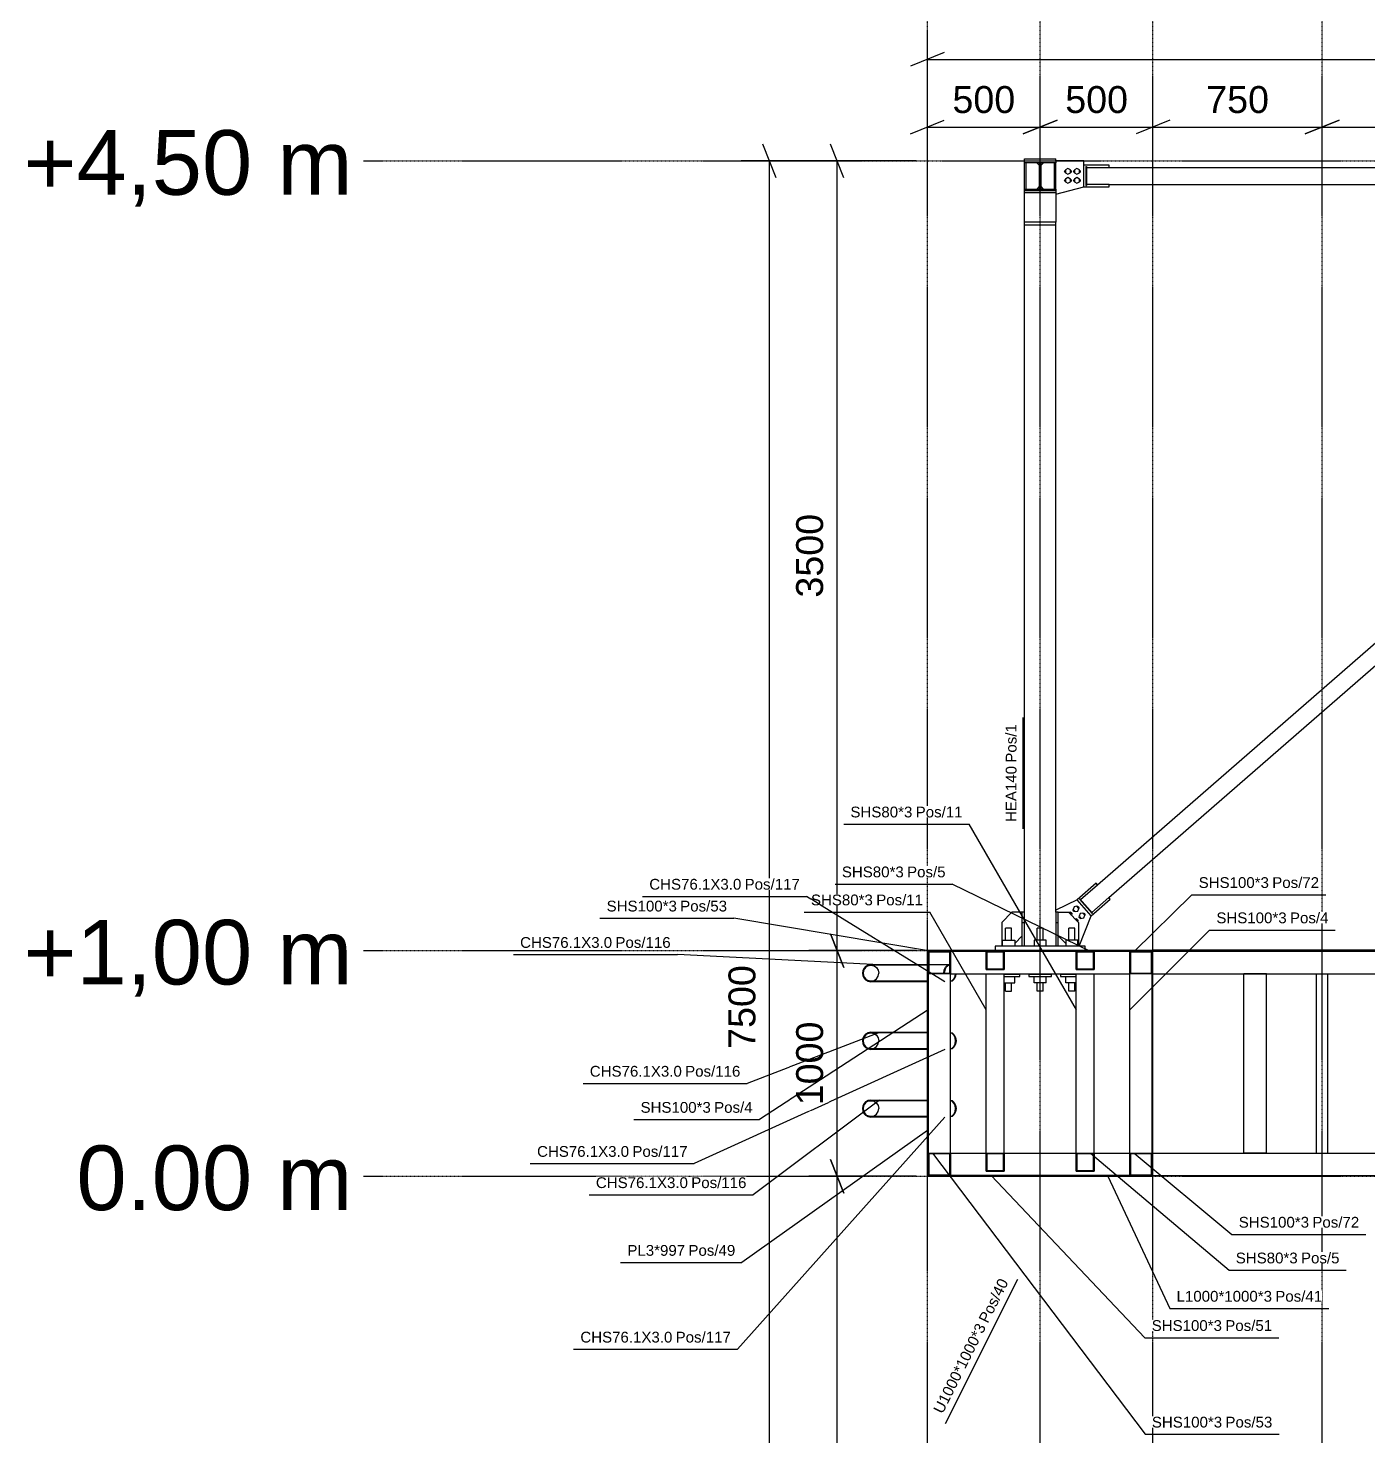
# Model space of a CAD drawing. Header units: millimetres. Extents: x -57554 to 16546, y 2142 to 98430.
# Drawn here: x -33583 to -27644, y 62355 to 68594 of the extents above; entities that cross this region are included whole.
import ezdxf

# ---------------------------------------------------------------- set-up
doc = ezdxf.new("R2010")
doc.units = ezdxf.units.MM
doc.linetypes.add('DXK_LINE_DOT3', pattern=[5.9187, 2.979, -0.9799, 0.9799, -0.9799])
doc.layers.add('S-Z2-A_TEXTUAL_ANNOTATION', color=7, linetype='Continuous')
doc.layers.add('S-Z23-A_DIMENSIONS', color=7, linetype='Continuous')
doc.styles.add('Arial', font='ARIAL.TTF', dxfattribs={"height": 0.2})

msp = doc.modelspace()

# ---------------------------------------------------------------- linework, layer by layer
at = {"color": 1, "linetype": 'DXK_LINE_DOT3'}
for p, q in [((-29596.4, 58005), (-29596.4, 70505)), ((-29096.4, 58005), (-29096.4, 70505)), ((-28596.4, 58005), (-28596.4, 70505)), ((-27846.4, 58005), (-27846.4, 70505)), ((-32096.4, 68005), (-10096.4, 68005)), ((-32096.4, 64505), (-10096.4, 64505)), ((-32096.4, 63505), (-10096.4, 63505))]:
    msp.add_line(p, q, dxfattribs=at)
at = {"color": 2, "linetype": 'Continuous'}
for p, q in [((-29166.4, 68015), (-29026.4, 68015)), ((-29166.4, 68005), (-29166.4, 68015)), ((-29166.4, 67996.5), (-29166.4, 68005)), ((-29166.4, 68005), (-29026.4, 68005)), ((-29026.4, 68005), (-29026.4, 68015)), ((-29026.4, 68005), (-29026.4, 67996.5)), ((-28903.6, 68005), (-29026.4, 68005)), ((-28903.6, 67891), (-28903.6, 68005)), ((-29099.1, 67996.5), (-29166.4, 67996.5)), ((-29166.4, 67880.5), (-29166.4, 67996.5)), ((-29159.1, 67880.5), (-29159.1, 67996.5)), ((-29099.1, 67984.5), (-29111.1, 67996.5)), ((-29099.1, 67880.5), (-29099.1, 67996.5)), ((-29026.4, 67996.5), (-29093.6, 67996.5)), ((-29093.6, 67996.5), (-29093.6, 67880.5)), ((-29093.6, 67984.5), (-29081.6, 67996.5)), ((-29033.6, 67880.5), (-29033.6, 67996.5)), ((-29026.4, 67880.5), (-29026.4, 67996.5)), ((-28790.6, 67986), (-28903.6, 67986)), ((-28893.6, 67980.8), (-28893.6, 67896.2)), ((-28893.6, 67980.8), (-28890.6, 67980.8)), ((-28890.6, 67980.8), (-28890.6, 67896.2)), ((-28890.6, 67976.5), (-28790.6, 67976.5)), ((-28790.6, 67976.5), (-28790.6, 67986)), ((-28790.6, 67976.5), (-25645, 67976.5)), ((-29166.4, 67872), (-29166.4, 67880.5)), ((-29166.4, 67880.5), (-29099.1, 67880.5)), ((-29111.1, 67880.5), (-29099.1, 67892.5)), ((-29081.6, 67880.5), (-29093.6, 67892.5)), ((-29093.6, 67880.5), (-29026.4, 67880.5)), ((-29026.4, 67858.1), (-28903.6, 67891)), ((-29026.4, 67880.5), (-29026.4, 67872)), ((-28903.6, 67891), (-28790.6, 67891)), ((-28893.6, 67938.5), (-28890.6, 67938.5)), ((-28893.6, 67896.2), (-28890.6, 67896.2)), ((-28790.6, 67900.5), (-28890.6, 67900.5)), ((-28790.6, 67900.5), (-25645, 67900.5)), ((-28790.6, 67891), (-28790.6, 67900.5)), ((-29026.4, 67872), (-29166.4, 67872)), ((-29166.4, 67734.1), (-29166.4, 67872)), ((-29166.4, 67864.5), (-29026.4, 67864.5)), ((-29026.4, 67872), (-29026.4, 67734.1)), ((-29026.4, 67734.1), (-29166.4, 67734.1)), ((-29166.4, 67722), (-29166.4, 67734.1)), ((-29166.4, 64675), (-29166.4, 67722)), ((-29166.4, 67722), (-29026.4, 67722)), ((-29026.4, 67722), (-29026.4, 67734.1)), ((-29026.4, 64675), (-29026.4, 67722)), ((-28841.7, 64797.3), (-25598, 67623.6)), ((-28791.7, 64739.9), (-25548, 67566.2)), ((-28847.9, 64804.4), (-28933.1, 64730.2)), ((-28917.1, 64731.6), (-28841.7, 64797.3)), ((-28841.7, 64797.3), (-28847.9, 64804.4)), ((-28933.1, 64730.2), (-29026.4, 64684.6)), ((-28870.7, 64658.6), (-28933.1, 64730.2)), ((-28922.2, 64732.8), (-28919.9, 64734.8)), ((-28922.2, 64732.8), (-28866.6, 64669.1)), ((-28919.9, 64734.8), (-28864.4, 64671.1)), ((-28894.4, 64701), (-28892.1, 64702.9)), ((-28870.7, 64658.6), (-28785.5, 64732.8)), ((-28791.7, 64739.9), (-28867.1, 64674.3)), ((-28785.5, 64732.8), (-28791.7, 64739.9)), ((-29221.4, 64675), (-29266.4, 64630)), ((-29176.4, 64675), (-29221.4, 64675)), ((-29166.4, 64675), (-29176.4, 64675)), ((-29176.4, 64525), (-29176.4, 64675)), ((-29166.4, 64525), (-29166.4, 64675)), ((-29026.4, 64675), (-29026.4, 64525)), ((-29016.4, 64675), (-29026.4, 64675)), ((-29016.4, 64525), (-29016.4, 64675)), ((-29016.4, 64675), (-28971.4, 64675)), ((-28971.4, 64675), (-28926.4, 64630)), ((-28923.6, 64525), (-28870.7, 64658.6)), ((-28866.6, 64669.1), (-28864.4, 64671.1)), ((-29266.4, 64630), (-29266.4, 64525)), ((-29223.4, 64605), (-29249.4, 64605)), ((-29249.4, 64552), (-29249.4, 64605)), ((-29223.4, 64552), (-29223.4, 64605)), ((-29176.4, 64630), (-29166.4, 64630)), ((-29083.4, 64605), (-29109.4, 64605)), ((-29109.4, 64552), (-29109.4, 64605)), ((-29083.4, 64552), (-29083.4, 64605)), ((-29026.4, 64630), (-29016.4, 64630)), ((-28943.4, 64605), (-28969.4, 64605)), ((-28969.4, 64552), (-28969.4, 64605)), ((-28943.4, 64552), (-28943.4, 64605)), ((-28926.4, 64630), (-28926.4, 64525)), ((-28896.4, 64525), (-29296.4, 64525)), ((-29296.4, 64525), (-29296.4, 64506.5)), ((-29263.4, 64552), (-29209.4, 64552)), ((-29263.4, 64525), (-29263.4, 64552)), ((-29209.4, 64537), (-29176.4, 64570)), ((-29209.4, 64552), (-29209.4, 64525)), ((-29069.4, 64552), (-29123.4, 64552)), ((-29123.4, 64552), (-29123.4, 64525)), ((-29069.4, 64525), (-29069.4, 64552)), ((-29016.4, 64570), (-28983.4, 64537)), ((-28929.4, 64552), (-28983.4, 64552)), ((-28983.4, 64552), (-28983.4, 64525)), ((-28929.4, 64525), (-28929.4, 64552)), ((-28896.4, 64506.5), (-28896.4, 64525)), ((-29596.4, 64503.5), (-29596.4, 64506.5)), ((-29596.4, 64506.5), (-28596.4, 64506.5)), ((-29596.4, 63505), (-29596.4, 64505)), ((-29596.4, 64505), (-29593.4, 64505)), ((-29593.4, 64505), (-29596.4, 64505)), ((-29596.4, 64505), (-29596.4, 63508)), ((-29596.4, 64503.5), (-28596.4, 64503.5)), ((-29593.4, 64505), (-29593.4, 63508)), ((-29593.4, 63508), (-29593.4, 64505)), ((-29593.4, 64402), (-29593.4, 64502)), ((-29593.4, 64502), (-29493.4, 64502)), ((-29496.4, 64499), (-29590.4, 64499)), ((-29590.4, 64499), (-29590.4, 64405)), ((-29496.4, 64405), (-29496.4, 64499)), ((-29493.4, 64502), (-29493.4, 64402)), ((-29493.4, 64502), (-29336.4, 64502)), ((-29336.4, 64422), (-29336.4, 64502)), ((-29336.4, 64502), (-29256.4, 64502)), ((-29259.4, 64499), (-29333.4, 64499)), ((-29333.4, 64499), (-29333.4, 64425)), ((-29259.4, 64425), (-29259.4, 64499)), ((-29256.4, 64502), (-29256.4, 64422)), ((-29256.4, 64502), (-28936.4, 64502)), ((-29249.4, 64502), (-29249.4, 64503.5)), ((-29223.4, 64502), (-29223.4, 64503.5)), ((-29109.4, 64502), (-29109.4, 64503.5)), ((-29083.4, 64502), (-29083.4, 64503.5)), ((-28969.4, 64502), (-28969.4, 64503.5)), ((-28943.4, 64502), (-28943.4, 64503.5)), ((-28936.4, 64422), (-28936.4, 64502)), ((-28936.4, 64502), (-28856.4, 64502)), ((-28859.4, 64499), (-28933.4, 64499)), ((-28933.4, 64499), (-28933.4, 64425)), ((-28859.4, 64425), (-28859.4, 64499)), ((-28856.4, 64502), (-28856.4, 64422)), ((-28856.4, 64502), (-28699.4, 64502)), ((-28699.4, 64402), (-28699.4, 64502)), ((-28699.4, 64502), (-28599.4, 64502)), ((-28602.4, 64499), (-28696.4, 64499)), ((-28696.4, 64499), (-28696.4, 64405)), ((-28602.4, 64405), (-28602.4, 64499)), ((-28599.4, 63508), (-28599.4, 64505)), ((-28599.4, 64505), (-28596.4, 64505)), ((-28599.4, 64502), (-28599.4, 64402)), ((-28596.4, 64503.5), (-28596.4, 64506.5)), ((-27096.4, 64506.5), (-28596.4, 64506.5)), ((-28596.4, 64506.5), (-28596.4, 64503.5)), ((-28596.4, 63505), (-28596.4, 64505)), ((-27096.4, 64503.5), (-28596.4, 64503.5)), ((-28596.4, 64502), (-22596.4, 64502)), ((-29846.4, 64443.1), (-29860.9, 64440.2)), ((-29859.8, 64437.4), (-29846.4, 64440.1)), ((-29846.4, 64443.1), (-29596.4, 64443.1)), ((-29846.4, 64440.1), (-29833, 64437.4)), ((-29596.4, 64440.1), (-29846.4, 64440.1)), ((-29833, 64437.4), (-29821.6, 64429.8)), ((-29821.6, 64429.8), (-29814, 64418.4)), ((-29821.6, 64380.2), (-29814, 64391.6)), ((-29814, 64418.4), (-29811.3, 64405)), ((-29814, 64391.6), (-29811.3, 64405)), ((-29596.4, 64443.1), (-29596.4, 64440.1)), ((-29493.4, 64402), (-29593.4, 64402)), ((-29590.4, 64443.1), (-29496.4, 64443.1)), ((-29590.4, 64405), (-29496.4, 64405)), ((-29523.4, 64405), (-29521.3, 64419.6)), ((-29521.3, 64419.6), (-29515.5, 64431.9)), ((-29519.4, 64418.4), (-29521.3, 64405)), ((-29514, 64429.8), (-29519.4, 64418.4)), ((-29515.5, 64431.9), (-29506.7, 64440.2)), ((-29505.9, 64437.4), (-29514, 64429.8)), ((-29506.7, 64440.2), (-29496.4, 64443.1)), ((-29496.4, 64440.1), (-29505.9, 64437.4)), ((-29493.4, 63608), (-29493.4, 64402)), ((-29493.4, 64402), (-28699.4, 64402)), ((-29478.8, 64380.2), (-29473.4, 64391.6)), ((-29471.4, 64390.4), (-29477.3, 64378.1)), ((-29473.4, 64391.6), (-29471.9, 64402)), ((-29469.8, 64402), (-29471.4, 64390.4)), ((-29336.4, 64422), (-29256.4, 64422)), ((-29336.4, 63608), (-29336.4, 64402)), ((-29333.4, 64425), (-29259.4, 64425)), ((-29256.4, 63608), (-29256.4, 64402)), ((-29186.4, 64400), (-29256.4, 64400)), ((-29256.4, 64390), (-29186.4, 64390)), ((-29249.9, 64400), (-29249.9, 64402)), ((-29222.9, 64400), (-29222.9, 64402)), ((-29209.4, 64363), (-29209.4, 64390)), ((-29186.4, 64390), (-29186.4, 64400)), ((-29046.4, 64400), (-29146.4, 64400)), ((-29146.4, 64400), (-29146.4, 64390)), ((-29146.4, 64390), (-29046.4, 64390)), ((-29123.4, 64363), (-29123.4, 64390)), ((-29109.9, 64400), (-29109.9, 64402)), ((-29082.9, 64400), (-29082.9, 64402)), ((-29069.4, 64363), (-29069.4, 64390)), ((-29046.4, 64390), (-29046.4, 64400)), ((-28936.4, 64400), (-29006.4, 64400)), ((-29006.4, 64400), (-29006.4, 64390)), ((-29006.4, 64390), (-28936.4, 64390)), ((-28983.4, 64363), (-28983.4, 64390)), ((-28969.9, 64400), (-28969.9, 64402)), ((-28942.9, 64400), (-28942.9, 64402)), ((-28936.4, 64422), (-28856.4, 64422)), ((-28936.4, 63608), (-28936.4, 64402)), ((-28933.4, 64425), (-28859.4, 64425)), ((-28856.4, 63608), (-28856.4, 64402)), ((-28699.4, 63608), (-28699.4, 64402)), ((-28599.4, 64402), (-28699.4, 64402)), ((-28696.4, 64405), (-28602.4, 64405)), ((-28596.4, 64402), (-22596.4, 64402)), ((-28193.4, 63608), (-28193.4, 64402)), ((-28093.4, 64402), (-28193.4, 64402)), ((-28093.4, 63608), (-28093.4, 64402)), ((-27871.4, 63608), (-27871.4, 64402)), ((-27871.4, 64402), (-27821.4, 64402)), ((-27821.4, 63608), (-27821.4, 64402)), ((-29860.9, 64369.8), (-29846.4, 64366.9)), ((-29846.4, 64369.9), (-29859.8, 64372.6)), ((-29846.4, 64369.9), (-29833, 64372.6)), ((-29596.4, 64369.9), (-29846.4, 64369.9)), ((-29596.4, 64366.9), (-29846.4, 64366.9)), ((-29833, 64372.6), (-29821.6, 64380.2)), ((-29596.4, 64366.9), (-29596.4, 64369.9)), ((-29493.4, 64370.8), (-29486.8, 64372.6)), ((-29486, 64369.8), (-29493.4, 64367.8)), ((-29486.8, 64372.6), (-29478.8, 64380.2)), ((-29477.3, 64378.1), (-29486, 64369.8)), ((-29256.4, 64363), (-29255.5, 64363)), ((-29255.5, 64363), (-29209.4, 64363)), ((-29249.9, 64325), (-29249.9, 64363)), ((-29249.9, 64325), (-29222.9, 64325)), ((-29222.9, 64325), (-29222.9, 64363)), ((-29069.4, 64363), (-29123.4, 64363)), ((-29109.9, 64325), (-29109.9, 64363)), ((-29082.9, 64325), (-29109.9, 64325)), ((-29082.9, 64325), (-29082.9, 64363)), ((-28936.4, 64363), (-28983.4, 64363)), ((-28969.9, 64325), (-28969.9, 64363)), ((-28942.9, 64325), (-28969.9, 64325)), ((-28942.9, 64325), (-28942.9, 64363)), ((-29846.4, 64143.1), (-29860.9, 64140.2)), ((-29859.8, 64137.4), (-29846.4, 64140.1)), ((-29846.4, 64143.1), (-29596.4, 64143.1)), ((-29846.4, 64140.1), (-29833, 64137.4)), ((-29596.4, 64140.1), (-29846.4, 64140.1)), ((-29833, 64137.4), (-29821.6, 64129.8)), ((-29596.4, 64143.1), (-29596.4, 64140.1)), ((-29493.4, 64142.2), (-29486, 64140.2)), ((-29486.8, 64137.4), (-29493.4, 64139.2)), ((-29478.8, 64129.8), (-29486.8, 64137.4)), ((-29486, 64140.2), (-29477.3, 64131.9)), ((-29833, 64072.6), (-29821.6, 64080.2)), ((-29821.6, 64129.8), (-29814, 64118.4)), ((-29821.6, 64080.2), (-29814, 64091.6)), ((-29814, 64118.4), (-29811.3, 64105)), ((-29814, 64091.6), (-29811.3, 64105)), ((-29486.8, 64072.6), (-29478.8, 64080.2)), ((-29477.3, 64078.1), (-29486, 64069.8)), ((-29473.4, 64118.4), (-29478.8, 64129.8)), ((-29478.8, 64080.2), (-29473.4, 64091.6)), ((-29477.3, 64131.9), (-29471.4, 64119.6)), ((-29471.4, 64090.4), (-29477.3, 64078.1)), ((-29471.5, 64105), (-29473.4, 64118.4)), ((-29473.4, 64091.6), (-29471.5, 64105)), ((-29471.4, 64119.6), (-29469.3, 64105)), ((-29469.3, 64105), (-29471.4, 64090.4)), ((-29860.9, 64069.8), (-29846.4, 64066.9)), ((-29846.4, 64069.9), (-29859.8, 64072.6)), ((-29846.4, 64069.9), (-29833, 64072.6)), ((-29596.4, 64069.9), (-29846.4, 64069.9)), ((-29596.4, 64066.9), (-29846.4, 64066.9)), ((-29596.4, 64066.9), (-29596.4, 64069.9)), ((-29493.4, 64070.8), (-29486.8, 64072.6)), ((-29486, 64069.8), (-29493.4, 64067.8)), ((-29846.4, 63843.1), (-29860.9, 63840.2)), ((-29859.8, 63837.4), (-29846.4, 63840.1)), ((-29846.4, 63843.1), (-29596.4, 63843.1)), ((-29846.4, 63840.1), (-29833, 63837.4)), ((-29596.4, 63840.1), (-29846.4, 63840.1)), ((-29833, 63837.4), (-29821.6, 63829.8)), ((-29821.6, 63829.8), (-29814, 63818.4)), ((-29596.4, 63843.1), (-29596.4, 63840.1)), ((-29493.4, 63842.2), (-29486, 63840.2)), ((-29486.8, 63837.4), (-29493.4, 63839.2)), ((-29478.8, 63829.8), (-29486.8, 63837.4)), ((-29486, 63840.2), (-29477.3, 63831.9)), ((-29473.4, 63818.4), (-29478.8, 63829.8)), ((-29477.3, 63831.9), (-29471.4, 63819.6)), ((-29860.9, 63769.8), (-29846.4, 63766.9)), ((-29846.4, 63769.9), (-29859.8, 63772.6)), ((-29846.4, 63769.9), (-29833, 63772.6)), ((-29596.4, 63769.9), (-29846.4, 63769.9)), ((-29596.4, 63766.9), (-29846.4, 63766.9)), ((-29833, 63772.6), (-29821.6, 63780.2)), ((-29821.6, 63780.2), (-29814, 63791.6)), ((-29814, 63818.4), (-29811.3, 63805)), ((-29814, 63791.6), (-29811.3, 63805)), ((-29596.4, 63766.9), (-29596.4, 63769.9)), ((-29493.4, 63770.8), (-29486.8, 63772.6)), ((-29486, 63769.8), (-29493.4, 63767.8)), ((-29486.8, 63772.6), (-29478.8, 63780.2)), ((-29477.3, 63778.1), (-29486, 63769.8)), ((-29478.8, 63780.2), (-29473.4, 63791.6)), ((-29471.4, 63790.4), (-29477.3, 63778.1)), ((-29471.5, 63805), (-29473.4, 63818.4)), ((-29473.4, 63791.6), (-29471.5, 63805)), ((-29471.4, 63819.6), (-29469.3, 63805)), ((-29469.3, 63805), (-29471.4, 63790.4)), ((-29593.4, 63508), (-29593.4, 63608)), ((-29593.4, 63608), (-29493.4, 63608)), ((-29496.4, 63605), (-29590.4, 63605)), ((-29590.4, 63605), (-29590.4, 63511)), ((-29496.4, 63511), (-29496.4, 63605)), ((-29493.4, 63608), (-29493.4, 63508)), ((-29493.4, 63608), (-29336.4, 63608)), ((-29336.4, 63528), (-29336.4, 63608)), ((-29336.4, 63608), (-29256.4, 63608)), ((-29259.4, 63605), (-29333.4, 63605)), ((-29333.4, 63605), (-29333.4, 63531)), ((-29259.4, 63531), (-29259.4, 63605)), ((-29256.4, 63608), (-29256.4, 63528)), ((-29256.4, 63608), (-28936.4, 63608)), ((-28936.4, 63528), (-28936.4, 63608)), ((-28936.4, 63608), (-28856.4, 63608)), ((-28859.4, 63605), (-28933.4, 63605)), ((-28933.4, 63605), (-28933.4, 63531)), ((-28859.4, 63531), (-28859.4, 63605)), ((-28856.4, 63608), (-28856.4, 63528)), ((-28856.4, 63608), (-28699.4, 63608)), ((-28699.4, 63508), (-28699.4, 63608)), ((-28699.4, 63608), (-28599.4, 63608)), ((-28602.4, 63605), (-28696.4, 63605)), ((-28696.4, 63605), (-28696.4, 63511)), ((-28602.4, 63511), (-28602.4, 63605)), ((-28599.4, 63608), (-28599.4, 63508)), ((-28596.4, 63608), (-22596.4, 63608)), ((-28093.4, 63608), (-28193.4, 63608)), ((-27871.4, 63608), (-27821.4, 63608)), ((-29336.4, 63528), (-29256.4, 63528)), ((-29333.4, 63531), (-29259.4, 63531)), ((-28936.4, 63528), (-28856.4, 63528)), ((-28933.4, 63531), (-28859.4, 63531)), ((-28596.4, 63508), (-29596.4, 63508)), ((-29596.4, 63505), (-29596.4, 63508)), ((-29596.4, 63508), (-29593.4, 63508)), ((-28596.4, 63505), (-29596.4, 63505)), ((-29596.4, 63505), (-28596.4, 63505)), ((-29493.4, 63508), (-29593.4, 63508)), ((-29593.4, 63508), (-28599.4, 63508)), ((-29590.4, 63511), (-29496.4, 63511)), ((-28599.4, 63508), (-28699.4, 63508)), ((-28696.4, 63511), (-28602.4, 63511)), ((-28596.4, 63505), (-28596.4, 63508)), ((-28596.4, 63508), (-22596.4, 63508))]:
    msp.add_line(p, q, dxfattribs=at)
at = {"color": 6, "linetype": 'Continuous'}
for p, q in [((-28988.1, 67958.5), (-28987.6, 67961.2)), ((-28987.6, 67955.8), (-28988.1, 67958.5)), ((-28987.6, 67961.2), (-28986.1, 67963.4)), ((-28986.1, 67953.6), (-28987.6, 67955.8)), ((-28986.1, 67963.4), (-28984.6, 67964.4)), ((-28984.6, 67952.6), (-28986.1, 67953.6)), ((-28973.6, 67971.2), (-28984.6, 67964.9)), ((-28984.6, 67964.9), (-28984.6, 67952.1)), ((-28984.6, 67952.1), (-28973.6, 67945.8)), ((-28962.6, 67964.9), (-28973.6, 67971.2)), ((-28973.6, 67945.8), (-28962.6, 67952.1)), ((-28962.6, 67952.1), (-28962.6, 67964.9)), ((-28962.6, 67964.4), (-28961.2, 67963.4)), ((-28961.2, 67953.6), (-28962.6, 67952.6)), ((-28961.2, 67963.4), (-28959.7, 67961.2)), ((-28959.7, 67955.8), (-28961.2, 67953.6)), ((-28959.7, 67961.2), (-28959.1, 67958.5)), ((-28959.1, 67958.5), (-28959.7, 67955.8)), ((-28948.1, 67958.5), (-28947.6, 67961.2)), ((-28947.6, 67955.8), (-28948.1, 67958.5)), ((-28947.6, 67961.2), (-28946.1, 67963.4)), ((-28946.1, 67953.6), (-28947.6, 67955.8)), ((-28946.1, 67963.4), (-28944.6, 67964.4)), ((-28944.6, 67952.6), (-28946.1, 67953.6)), ((-28933.6, 67971.2), (-28944.6, 67964.9)), ((-28944.6, 67964.9), (-28944.6, 67952.1)), ((-28944.6, 67952.1), (-28933.6, 67945.8)), ((-28922.6, 67964.9), (-28933.6, 67971.2)), ((-28933.6, 67945.8), (-28922.6, 67952.1)), ((-28922.6, 67952.1), (-28922.6, 67964.9)), ((-28922.6, 67964.4), (-28921.2, 67963.4)), ((-28921.2, 67953.6), (-28922.6, 67952.6)), ((-28921.2, 67963.4), (-28919.7, 67961.2)), ((-28919.7, 67955.8), (-28921.2, 67953.6)), ((-28919.7, 67961.2), (-28919.1, 67958.5)), ((-28919.1, 67958.5), (-28919.7, 67955.8)), ((-28988.1, 67918.5), (-28987.6, 67921.2)), ((-28987.6, 67915.8), (-28988.1, 67918.5)), ((-28987.6, 67921.2), (-28986.1, 67923.4)), ((-28986.1, 67913.6), (-28987.6, 67915.8)), ((-28986.1, 67923.4), (-28984.6, 67924.4)), ((-28984.6, 67912.6), (-28986.1, 67913.6)), ((-28973.6, 67931.2), (-28984.6, 67924.9)), ((-28984.6, 67924.9), (-28984.6, 67912.1)), ((-28984.6, 67912.1), (-28973.6, 67905.8)), ((-28962.6, 67924.9), (-28973.6, 67931.2)), ((-28973.6, 67905.8), (-28962.6, 67912.1)), ((-28962.6, 67912.1), (-28962.6, 67924.9)), ((-28962.6, 67924.4), (-28961.2, 67923.4)), ((-28961.2, 67913.6), (-28962.6, 67912.6)), ((-28961.2, 67923.4), (-28959.7, 67921.2)), ((-28959.7, 67915.8), (-28961.2, 67913.6)), ((-28959.7, 67921.2), (-28959.1, 67918.5)), ((-28959.1, 67918.5), (-28959.7, 67915.8)), ((-28948.1, 67918.5), (-28947.6, 67921.2)), ((-28947.6, 67915.8), (-28948.1, 67918.5)), ((-28947.6, 67921.2), (-28946.1, 67923.4)), ((-28946.1, 67913.6), (-28947.6, 67915.8)), ((-28946.1, 67923.4), (-28944.6, 67924.4)), ((-28944.6, 67912.6), (-28946.1, 67913.6)), ((-28933.6, 67931.2), (-28944.6, 67924.9)), ((-28944.6, 67924.9), (-28944.6, 67912.1)), ((-28944.6, 67912.1), (-28933.6, 67905.8)), ((-28922.6, 67924.9), (-28933.6, 67931.2)), ((-28933.6, 67905.8), (-28922.6, 67912.1)), ((-28922.6, 67912.1), (-28922.6, 67924.9)), ((-28922.6, 67924.4), (-28921.2, 67923.4)), ((-28921.2, 67913.6), (-28922.6, 67912.6)), ((-28921.2, 67923.4), (-28919.7, 67921.2)), ((-28919.7, 67915.8), (-28921.2, 67913.6)), ((-28919.7, 67921.2), (-28919.1, 67918.5)), ((-28919.1, 67918.5), (-28919.7, 67915.8)), ((-28946, 64699.4), (-28950.2, 64687.3)), ((-28933.6, 64701.8), (-28946, 64699.4)), ((-28925.2, 64692.2), (-28933.6, 64701.8)), ((-28933.3, 64701.5), (-28931.6, 64701.7)), ((-28931.6, 64701.7), (-28928.9, 64701)), ((-28928.9, 64701), (-28926.8, 64699.3)), ((-28926.8, 64699.3), (-28925.4, 64696.9)), ((-28963.7, 64675.5), (-28970.5, 64674.2)), ((-28955.4, 64665.9), (-28963.7, 64675.5)), ((-28963.4, 64675.2), (-28961.7, 64675.4)), ((-28961.7, 64675.4), (-28959.1, 64674.7)), ((-28959.1, 64674.7), (-28956.9, 64673)), ((-28957.2, 64660.8), (-28955.4, 64665.9)), ((-28956.9, 64673), (-28955.6, 64670.7)), ((-28955.2, 64667.9), (-28955.7, 64666.3)), ((-28955.6, 64670.7), (-28955.2, 64667.9)), ((-28950.3, 64685.3), (-28949.9, 64687)), ((-28950, 64682.6), (-28950.3, 64685.3)), ((-28950.2, 64687.3), (-28941.8, 64677.8)), ((-28948.6, 64680.2), (-28950, 64682.6)), ((-28946.5, 64678.6), (-28948.6, 64680.2)), ((-28943.8, 64677.9), (-28946.5, 64678.6)), ((-28942.1, 64678.1), (-28943.8, 64677.9)), ((-28941.8, 64677.8), (-28929.4, 64680.2)), ((-28937.5, 64645.4), (-28941, 64644.7)), ((-28929.1, 64635.8), (-28937.5, 64645.4)), ((-28937.2, 64645), (-28935.4, 64645.3)), ((-28935.4, 64645.3), (-28932.8, 64644.5)), ((-28932.8, 64644.5), (-28930.6, 64642.9)), ((-28930.6, 64642.9), (-28929.3, 64640.5)), ((-28929.9, 64633.5), (-28929.1, 64635.8)), ((-28929.4, 64680.2), (-28925.2, 64692.2)), ((-28928.9, 64637.8), (-28929.4, 64636.1)), ((-28929.3, 64640.5), (-28928.9, 64637.8)), ((-28925.1, 64694.2), (-28925.5, 64692.5)), ((-28925.4, 64696.9), (-28925.1, 64694.2)), ((-28924.1, 64655.2), (-28923.6, 64656.9)), ((-28923.7, 64652.5), (-28924.1, 64655.2)), ((-28919.8, 64669.2), (-28923.9, 64657.2)), ((-28923.9, 64657.2), (-28915.5, 64647.6)), ((-28922.4, 64650.1), (-28923.7, 64652.5)), ((-28920.2, 64648.4), (-28922.4, 64650.1)), ((-28917.6, 64647.7), (-28920.2, 64648.4)), ((-28907.3, 64671.6), (-28919.8, 64669.2)), ((-28915.8, 64647.9), (-28917.6, 64647.7)), ((-28915.5, 64647.6), (-28903.1, 64650)), ((-28899, 64662.1), (-28907.3, 64671.6)), ((-28907, 64671.3), (-28905.3, 64671.5)), ((-28905.3, 64671.5), (-28902.6, 64670.8)), ((-28903.1, 64650), (-28899, 64662.1)), ((-28902.6, 64670.8), (-28900.5, 64669.1)), ((-28900.5, 64669.1), (-28899.1, 64666.8)), ((-28898.8, 64664.1), (-28899.2, 64662.4)), ((-28899.1, 64666.8), (-28898.8, 64664.1))]:
    msp.add_line(p, q, dxfattribs=at)
at = {"color": 2, "linetype": 'Continuous'}
for centre, radius in [((-29846.4, 64405), 38.1), ((-29846.4, 64405), 35.1), ((-29846.4, 64105), 38.1), ((-29846.4, 64105), 35.1), ((-29846.4, 63805), 38.1), ((-29846.4, 63805), 35.1)]:
    msp.add_arc(centre, radius, 112.5, 247.5, dxfattribs=at)
at = {"layer": 'S-Z23-A_DIMENSIONS'}
for p, q in [((-29596.4, 68055), (-29596.4, 68580)), ((-29521.4, 68485), (-29671.4, 68425)), ((-29596.4, 68455), (-12596.4, 68455)), ((-29596.4, 68055), (-29596.4, 68280)), ((-29096.4, 68055), (-29096.4, 68280)), ((-29096.4, 68055), (-29096.4, 68280)), ((-28596.4, 68055), (-28596.4, 68280)), ((-28596.4, 68055), (-28596.4, 68280)), ((-27846.4, 68055), (-27846.4, 68280)), ((-27846.4, 68055), (-27846.4, 68280)), ((-29671.4, 68125), (-29521.4, 68185)), ((-29596.4, 68155), (-29096.4, 68155)), ((-29171.4, 68125), (-29021.4, 68185)), ((-29096.4, 68155), (-28596.4, 68155)), ((-28521.4, 68185), (-28671.4, 68125)), ((-28596.4, 68155), (-27846.4, 68155)), ((-27771.4, 68185), (-27921.4, 68125)), ((-27921.4, 68125), (-27771.4, 68185)), ((-27846.4, 68155), (-27096.4, 68155)), ((-30266.4, 67930), (-30326.4, 68080)), ((-29966.4, 67930), (-30026.4, 68080)), ((-29646.4, 68005), (-30421.4, 68005)), ((-30296.4, 60505), (-30296.4, 68005)), ((-29646.4, 68005), (-30121.4, 68005)), ((-29996.4, 64505), (-29996.4, 68005)), ((-30026.4, 64580), (-29966.4, 64430)), ((-29966.4, 64430), (-30026.4, 64580)), ((-29646.4, 64505), (-30121.4, 64505)), ((-29646.4, 64505), (-30121.4, 64505)), ((-29996.4, 63505), (-29996.4, 64505)), ((-30026.4, 63580), (-29966.4, 63430)), ((-29966.4, 63430), (-30026.4, 63580)), ((-29646.4, 63505), (-30121.4, 63505)), ((-29646.4, 63505), (-30121.4, 63505)), ((-29996.4, 60505), (-29996.4, 63505))]:
    msp.add_line(p, q, dxfattribs=at)

# ---------------------------------------------------------------- texts
at = {"color": 5, "linetype": 'Continuous', "style": 'Arial'}
for s, p in [('+4,50 m', (-33602.1, 67855)), ('+1,00 m', (-33602.1, 64355)), ('0.00 m', (-33368.6, 63355))]:
    msp.add_text(s, height=286.52, dxfattribs=at).set_placement(p)

# ---------------------------------------------------------------- wipeouts: each hides what was drawn before it
for points, layer in [([(-29663.3, 65095.6), (-29663.3, 65145.6), (-29937.5, 65145.6), (-29937.5, 65095.6)], 'S-Z2-A_TEXTUAL_ANNOTATION'), ([(-30421.6, 64775.4), (-30421.6, 64825.4), (-30829.1, 64825.4), (-30829.1, 64775.4)], 'S-Z2-A_TEXTUAL_ANNOTATION'), ([(-30707.2, 64678.6), (-30707.2, 64728.6), (-31018.3, 64728.6), (-31018.3, 64678.6)], 'S-Z2-A_TEXTUAL_ANNOTATION'), ([(-28004.1, 64626.5), (-28004.1, 64676.5), (-28315.3, 64676.5), (-28315.3, 64626.5)], 'S-Z2-A_TEXTUAL_ANNOTATION'), ([(-30685.3, 63946.5), (-30685.3, 63996.5), (-31092.8, 63996.5), (-31092.8, 63946.5)], 'S-Z2-A_TEXTUAL_ANNOTATION'), ([(-30556.7, 63786.5), (-30556.7, 63836.5), (-30867.9, 63836.5), (-30867.9, 63786.5)], 'S-Z2-A_TEXTUAL_ANNOTATION'), ([(-30919.1, 63591.2), (-30919.1, 63641.2), (-31326.6, 63641.2), (-31326.6, 63591.2)], 'S-Z2-A_TEXTUAL_ANNOTATION'), ([(-27904.9, 63277.5), (-27904.9, 63327.5), (-28216.1, 63327.5), (-28216.1, 63277.5)], 'S-Z2-A_TEXTUAL_ANNOTATION'), ([(-30670.6, 63152.7), (-30670.6, 63202.7), (-30926.3, 63202.7), (-30926.3, 63152.7)], 'S-Z2-A_TEXTUAL_ANNOTATION'), ([(-27955.2, 63119), (-27955.2, 63169), (-28229.3, 63169), (-28229.3, 63119)], 'S-Z2-A_TEXTUAL_ANNOTATION'), ([(-28069.2, 62949.2), (-28069.2, 62999.2), (-28491.7, 62999.2), (-28491.7, 62949.2)], 'S-Z2-A_TEXTUAL_ANNOTATION'), ([(-30727.4, 62768.2), (-30727.4, 62818.2), (-31134.8, 62818.2), (-31134.8, 62768.2)], 'S-Z2-A_TEXTUAL_ANNOTATION'), ([(-28057.4, 68192.5), (-28057.4, 68367.5), (-28385.3, 68367.5), (-28385.3, 68192.5)], 'S-Z23-A_DIMENSIONS'), ([(-30033.9, 66465.3), (-30208.9, 66465.3), (-30208.9, 66044.7), (-30033.9, 66044.7)], 'S-Z23-A_DIMENSIONS'), ([(-30333.9, 64465.3), (-30508.9, 64465.3), (-30508.9, 64044.7), (-30333.9, 64044.7)], 'S-Z23-A_DIMENSIONS'), ([(-30033.9, 64215.3), (-30208.9, 64215.3), (-30208.9, 63794.7), (-30033.9, 63794.7)], 'S-Z23-A_DIMENSIONS')]:
    msp.add_wipeout(points).dxf.layer = layer

# ---------------------------------------------------------------- next in the draw order: linework, layer by layer
at = {"layer": 'S-Z2-A_TEXTUAL_ANNOTATION'}
for p, q in [((-28698.9, 64242.9), (-28345.3, 64596.5)), ((-28872.7, 63607.5), (-28259.3, 63089)), ((-28679.1, 63607.5), (-28246.1, 63247.5)), ((-28796.7, 63505.5), (-28521.7, 62919.2))]:
    msp.add_line(p, q, dxfattribs=at)

# ---------------------------------------------------------------- next in the draw order: texts
at = {"layer": 'S-Z23-A_DIMENSIONS', "style": 'Arial'}
msp.add_text('750', height=119.38, dxfattribs=at).set_placement((-28360.3, 68217.5))
for s, p in [('3500', (-30058.9, 66069.7)), ('7500', (-30358.9, 64069.7)), ('1000', (-30058.9, 63819.7))]:
    msp.add_text(s, height=119.38, rotation=90.00021, dxfattribs=at).set_placement(p)

# ---------------------------------------------------------------- next in the draw order: wipeouts: each hides what was drawn before it
for points, layer in [([(-29440.9, 65095.6), (-29440.9, 65145.6), (-29648.3, 65145.6), (-29648.3, 65095.6)], 'S-Z2-A_TEXTUAL_ANNOTATION'), ([(-30162.1, 64775.4), (-30162.1, 64825.4), (-30406.6, 64825.4), (-30406.6, 64775.4)], 'S-Z2-A_TEXTUAL_ANNOTATION'), ([(-29701.4, 64830.1), (-29701.4, 64880.1), (-29975.5, 64880.1), (-29975.5, 64830.1)], 'S-Z2-A_TEXTUAL_ANNOTATION'), ([(-28082.7, 64782.9), (-28082.7, 64832.9), (-28393.9, 64832.9), (-28393.9, 64782.9)], 'S-Z2-A_TEXTUAL_ANNOTATION'), ([(-30484.7, 64678.6), (-30484.7, 64728.6), (-30692.2, 64728.6), (-30692.2, 64678.6)], 'S-Z2-A_TEXTUAL_ANNOTATION'), ([(-29838.3, 64705.9), (-29838.3, 64755.9), (-30112.5, 64755.9), (-30112.5, 64705.9)], 'S-Z2-A_TEXTUAL_ANNOTATION'), ([(-27818.7, 64626.5), (-27818.7, 64676.5), (-27989.1, 64676.5), (-27989.1, 64626.5)], 'S-Z2-A_TEXTUAL_ANNOTATION'), ([(-30994.3, 64517.4), (-30994.3, 64567.4), (-31401.8, 64567.4), (-31401.8, 64517.4)], 'S-Z2-A_TEXTUAL_ANNOTATION'), ([(-30425.8, 63946.5), (-30425.8, 63996.5), (-30670.3, 63996.5), (-30670.3, 63946.5)], 'S-Z2-A_TEXTUAL_ANNOTATION'), ([(-30659.6, 63591.2), (-30659.6, 63641.2), (-30904.1, 63641.2), (-30904.1, 63591.2)], 'S-Z2-A_TEXTUAL_ANNOTATION'), ([(-30658.3, 63452.8), (-30658.3, 63502.8), (-31065.8, 63502.8), (-31065.8, 63452.8)], 'S-Z2-A_TEXTUAL_ANNOTATION'), ([(-27682.4, 63277.5), (-27682.4, 63327.5), (-27889.9, 63327.5), (-27889.9, 63277.5)], 'S-Z2-A_TEXTUAL_ANNOTATION'), ([(-30448.2, 63152.7), (-30448.2, 63202.7), (-30655.6, 63202.7), (-30655.6, 63152.7)], 'S-Z2-A_TEXTUAL_ANNOTATION'), ([(-27769.8, 63119), (-27769.8, 63169), (-27940.2, 63169), (-27940.2, 63119)], 'S-Z2-A_TEXTUAL_ANNOTATION'), ([(-27846.7, 62949.2), (-27846.7, 62999.2), (-28054.2, 62999.2), (-28054.2, 62949.2)], 'S-Z2-A_TEXTUAL_ANNOTATION'), ([(-30467.8, 62768.2), (-30467.8, 62818.2), (-30712.4, 62818.2), (-30712.4, 62768.2)], 'S-Z2-A_TEXTUAL_ANNOTATION'), ([(-28290.1, 62391.5), (-28290.1, 62441.5), (-28601.3, 62441.5), (-28601.3, 62391.5)], 'S-Z2-A_TEXTUAL_ANNOTATION'), ([(-28682.4, 68192.5), (-28682.4, 68367.5), (-29010.3, 68367.5), (-29010.3, 68192.5)], 'S-Z23-A_DIMENSIONS')]:
    msp.add_wipeout(points).dxf.layer = layer

# ---------------------------------------------------------------- next in the draw order: linework, layer by layer
at = {"layer": 'S-Z2-A_TEXTUAL_ANNOTATION'}
for p, q in [((-29967.5, 65065.6), (-29410.9, 65065.6)), ((-28935.9, 64242.9), (-29410.9, 65065.6)), ((-30859.1, 64745.4), (-30132.1, 64745.4)), ((-28679.1, 64501.5), (-28423.9, 64752.9)), ((-31048.3, 64648.6), (-30454.7, 64648.6)), ((-29573.1, 64501.5), (-30454.7, 64648.6)), ((-28345.3, 64596.5), (-27788.7, 64596.5)), ((-29809, 64142.6), (-30395.8, 63916.5)), ((-31122.8, 63916.5), (-30395.8, 63916.5)), ((-29573.1, 63607.5), (-28631.3, 62361.5)), ((-31356.6, 63561.2), (-30629.6, 63561.2)), ((-28246.1, 63247.5), (-27652.4, 63247.5)), ((-30956.3, 63122.7), (-30418.2, 63122.7)), ((-28259.3, 63089), (-27739.8, 63089)), ((-28521.7, 62919.2), (-27816.7, 62919.2)), ((-31164.8, 62738.2), (-30437.8, 62738.2))]:
    msp.add_line(p, q, dxfattribs=at)
at = {"layer": 'S-Z23-A_DIMENSIONS'}
for p, q in [((-29021.4, 68185), (-29171.4, 68125)), ((-28521.4, 68185), (-28671.4, 68125))]:
    msp.add_line(p, q, dxfattribs=at)

# ---------------------------------------------------------------- next in the draw order: texts
at = {"layer": 'S-Z2-A_TEXTUAL_ANNOTATION', "style": 'Arial'}
for s, height, p in [('SHS80*3', 47.75, (-29937.5, 65095.6)), ('Pos/11', 47.75, (-29648.3, 65095.6)), ('CHS76.1X3.0', 47.754, (-30829.1, 64775.4)), ('Pos/117', 47.75, (-30406.6, 64775.4)), ('SHS100*3', 47.75, (-31018.3, 64678.6)), ('Pos/53', 47.75, (-30692.2, 64678.6)), ('SHS100*3', 47.75, (-28315.3, 64626.5)), ('Pos/4', 47.75, (-27989.1, 64626.5)), ('CHS76.1X3.0', 47.754, (-31092.8, 63946.5)), ('Pos/116', 47.75, (-30670.3, 63946.5)), ('CHS76.1X3.0', 47.754, (-31326.6, 63591.2)), ('Pos/117', 47.75, (-30904.1, 63591.2)), ('SHS100*3', 47.75, (-28216.1, 63277.5)), ('Pos/72', 47.75, (-27889.9, 63277.5)), ('PL3*997', 47.75, (-30926.3, 63152.7)), ('Pos/49', 47.75, (-30655.6, 63152.7)), ('SHS80*3', 47.75, (-28229.3, 63119)), ('Pos/5', 47.75, (-27940.2, 63119)), ('L1000*1000*3', 47.754, (-28491.7, 62949.2)), ('Pos/41', 47.75, (-28054.2, 62949.2)), ('CHS76.1X3.0', 47.754, (-31134.8, 62768.2)), ('Pos/117', 47.75, (-30712.4, 62768.2))]:
    msp.add_text(s, height=height, dxfattribs=at).set_placement(p)
at = {"layer": 'S-Z23-A_DIMENSIONS', "style": 'Arial'}
msp.add_text('500', height=119.38, dxfattribs=at).set_placement((-28985.3, 68217.5))

# ---------------------------------------------------------------- next in the draw order: wipeouts: each hides what was drawn before it
for points in [[(-29516, 64830.1), (-29516, 64880.1), (-29686.4, 64880.1), (-29686.4, 64830.1)], [(-27860.2, 64782.9), (-27860.2, 64832.9), (-28067.7, 64832.9), (-28067.7, 64782.9)], [(-29615.9, 64705.9), (-29615.9, 64755.9), (-29823.3, 64755.9), (-29823.3, 64705.9)], [(-30734.8, 64517.4), (-30734.8, 64567.4), (-30979.3, 64567.4), (-30979.3, 64517.4)], [(-30398.8, 63452.8), (-30398.8, 63502.8), (-30643.3, 63502.8), (-30643.3, 63452.8)], [(-28067.6, 62391.5), (-28067.6, 62441.5), (-28275.1, 62441.5), (-28275.1, 62391.5)]]:
    msp.add_wipeout(points).dxf.layer = 'S-Z2-A_TEXTUAL_ANNOTATION'

# ---------------------------------------------------------------- next in the draw order: linework, layer by layer
at = {"layer": 'S-Z2-A_TEXTUAL_ANNOTATION'}
for p, q in [((-30005.5, 64800.1), (-29486, 64800.1)), ((-28872.7, 64501.5), (-29486, 64800.1)), ((-29518.6, 64367.4), (-30132.1, 64745.4)), ((-28423.9, 64752.9), (-27830.2, 64752.9)), ((-30142.5, 64675.9), (-29585.9, 64675.9)), ((-29335.9, 64242.9), (-29585.9, 64675.9)), ((-31431.8, 64487.4), (-30704.8, 64487.4)), ((-29809, 64442.6), (-30704.8, 64487.4)), ((-29809, 63842.6), (-30368.8, 63422.8)), ((-29595.5, 63707.7), (-30418.2, 63122.7)), ((-31095.8, 63422.8), (-30368.8, 63422.8)), ((-28631.3, 62361.5), (-28037.6, 62361.5))]:
    msp.add_line(p, q, dxfattribs=at)

# ---------------------------------------------------------------- next in the draw order: texts
at = {"layer": 'S-Z2-A_TEXTUAL_ANNOTATION', "style": 'Arial'}
for s, height, p in [('SHS80*3', 47.75, (-29975.5, 64830.1)), ('Pos/5', 47.75, (-29686.4, 64830.1)), ('SHS100*3', 47.75, (-28393.9, 64782.9)), ('Pos/72', 47.75, (-28067.7, 64782.9)), ('SHS80*3', 47.75, (-30112.5, 64705.9)), ('Pos/11', 47.75, (-29823.3, 64705.9)), ('CHS76.1X3.0', 47.754, (-31401.8, 64517.4)), ('Pos/116', 47.75, (-30979.3, 64517.4)), ('CHS76.1X3.0', 47.754, (-31065.8, 63452.8)), ('Pos/116', 47.75, (-30643.3, 63452.8)), ('SHS100*3', 47.75, (-28601.3, 62391.5)), ('Pos/53', 47.75, (-28275.1, 62391.5))]:
    msp.add_text(s, height=height, dxfattribs=at).set_placement(p)

# ---------------------------------------------------------------- next in the draw order: wipeouts: each hides what was drawn before it
for points, layer in [([(-29201.4, 65323.2), (-29251.4, 65323.2), (-29251.4, 65075), (-29201.4, 65075)], 'S-Z2-A_TEXTUAL_ANNOTATION'), ([(-28290.9, 62819.6), (-28290.9, 62869.6), (-28602.1, 62869.6), (-28602.1, 62819.6)], 'S-Z2-A_TEXTUAL_ANNOTATION'), ([(-29182.4, 68192.5), (-29182.4, 68367.5), (-29510.3, 68367.5), (-29510.3, 68192.5)], 'S-Z23-A_DIMENSIONS')]:
    msp.add_wipeout(points).dxf.layer = layer

# ---------------------------------------------------------------- next in the draw order: linework, layer by layer
at = {"layer": 'S-Z2-A_TEXTUAL_ANNOTATION'}
msp.add_line((-29314.3, 63508.5), (-28632.1, 62789.6), dxfattribs=at)

# ---------------------------------------------------------------- next in the draw order: texts
at = {"layer": 'S-Z23-A_DIMENSIONS', "style": 'Arial'}
msp.add_text('500', height=119.38, dxfattribs=at).set_placement((-29485.3, 68217.5))

# ---------------------------------------------------------------- next in the draw order: wipeouts: each hides what was drawn before it
for points in [[(-29201.4, 65508.6), (-29251.4, 65508.6), (-29251.4, 65338.2), (-29201.4, 65338.2)], [(-30371.3, 63786.5), (-30371.3, 63836.5), (-30541.7, 63836.5), (-30541.7, 63786.5)], [(-28068.4, 62819.6), (-28068.4, 62869.6), (-28275.9, 62869.6), (-28275.9, 62819.6)]]:
    msp.add_wipeout(points).dxf.layer = 'S-Z2-A_TEXTUAL_ANNOTATION'

# ---------------------------------------------------------------- next in the draw order: linework, layer by layer
at = {"layer": 'S-Z2-A_TEXTUAL_ANNOTATION'}
for p, q in [((-29171.4, 65045), (-29171.4, 65538.6)), ((-29592.9, 64242.9), (-30341.3, 63756.5)), ((-29518.6, 64067.4), (-30629.6, 63561.2)), ((-30897.9, 63756.5), (-30341.3, 63756.5)), ((-28632.1, 62789.6), (-28038.4, 62789.6))]:
    msp.add_line(p, q, dxfattribs=at)

# ---------------------------------------------------------------- next in the draw order: texts
at = {"layer": 'S-Z2-A_TEXTUAL_ANNOTATION', "style": 'Arial'}
for s, p in [('Pos/1', (-29201.4, 65338.2)), ('HEA140', (-29201.4, 65075))]:
    msp.add_text(s, height=47.75, rotation=90.00021, dxfattribs=at).set_placement(p)
for s, p in [('SHS100*3', (-30867.9, 63786.5)), ('Pos/4', (-30541.7, 63786.5)), ('SHS100*3', (-28602.1, 62819.6)), ('Pos/51', (-28275.9, 62819.6))]:
    msp.add_text(s, height=47.75, dxfattribs=at).set_placement(p)

# ---------------------------------------------------------------- next in the draw order: wipeouts: each hides what was drawn before it
msp.add_wipeout([(-29335.4, 62836.9), (-29380.1, 62859.3), (-29574, 62471.5), (-29529.3, 62449.1)]).dxf.layer = 'S-Z2-A_TEXTUAL_ANNOTATION'

# ---------------------------------------------------------------- next in the draw order: linework, layer by layer
at = {"layer": 'S-Z2-A_TEXTUAL_ANNOTATION'}
msp.add_line((-29518.6, 63767.4), (-30437.8, 62738.2), dxfattribs=at)

# ---------------------------------------------------------------- next in the draw order: wipeouts: each hides what was drawn before it
msp.add_wipeout([(-29235.9, 63035.9), (-29280.6, 63058.3), (-29373.4, 62872.7), (-29328.7, 62850.3)]).dxf.layer = 'S-Z2-A_TEXTUAL_ANNOTATION'

# ---------------------------------------------------------------- next in the draw order: linework, layer by layer
msp.add_line((-29515.8, 62408.9), (-29195.6, 63049.3), dxfattribs=at)

# ---------------------------------------------------------------- next in the draw order: texts
at = {"layer": 'S-Z2-A_TEXTUAL_ANNOTATION', "style": 'Arial'}
for s, height, p in [('Pos/40', 47.75, (-29328.7, 62850.3)), ('U1000*1000*3', 47.754, (-29529.3, 62449.1))]:
    msp.add_text(s, height=height, rotation=63.43216, dxfattribs=at).set_placement(p)

doc.saveas('drawing.dxf')
